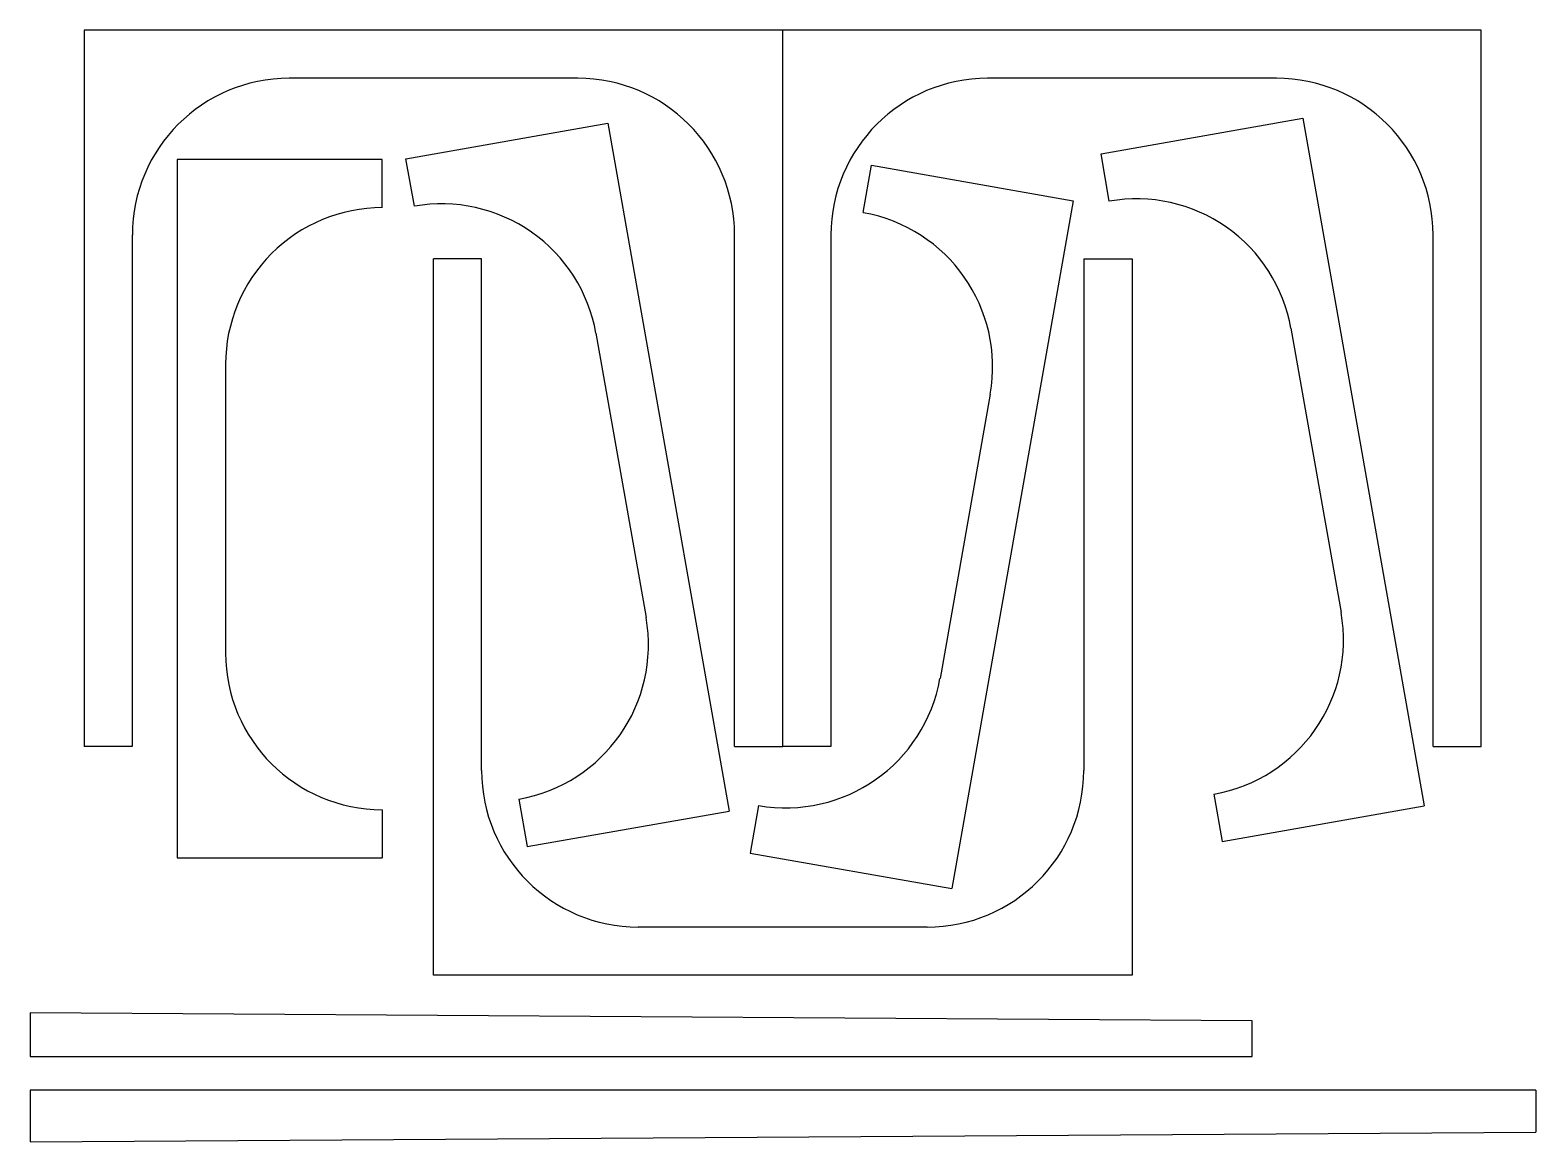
# Model space of a CAD drawing. Extents: x 1725 to 2975, y 990 to 1913.
import ezdxf

# ---------------------------------------------------------------- set-up
doc = ezdxf.new("R2010")
doc.units = 0
doc.header["$LTSCALE"] = 100
doc.layers.add('MULTIMAT', color=21, linetype='CONTINUOUS')

msp = doc.modelspace()

# ---------------------------------------------------------------- linework, layer by layer
at = {"layer": 'MULTIMAT'}
for p, q in [((1769.6, 1913), (1769.6, 1318.2)), ((2349.6, 1913), (1769.6, 1913)), ((2349.6, 1318.2), (2349.6, 1913)), ((2929.5, 1913), (2349.6, 1913)), ((2929.5, 1318.2), (2929.5, 1913)), ((2179.5, 1873), (1939.8, 1873)), ((2759.4, 1873), (2519.7, 1873)), ((2613.8, 1810.4), (2781.3, 1839.9)), ((2781.3, 1839.9), (2882, 1268.8)), ((2036.8, 1806.2), (2204.4, 1835.7)), ((2204.4, 1835.7), (2305.1, 1264.6)), ((1847, 1805.6), (1847, 1225.7)), ((2017.2, 1805.6), (1847, 1805.6)), ((2017.2, 1765.6), (2017.2, 1805.6)), ((2043.8, 1766.8), (2036.8, 1806.2)), ((2416.3, 1761.5), (2423.2, 1800.9)), ((2423.2, 1800.9), (2590.8, 1771.3)), ((2620.7, 1771), (2613.8, 1810.4)), ((2590.8, 1771.3), (2490, 1200.2)), ((1809.6, 1742.9), (1809.6, 1318.2)), ((2309.6, 1318.2), (2309.6, 1742.9)), ((2389.6, 1742.9), (2389.6, 1318.2)), ((2889.5, 1318.2), (2889.5, 1742.9)), ((2059.6, 1128.2), (2059.6, 1723)), ((2099.6, 1723), (2059.6, 1723)), ((2099.6, 1298.3), (2099.6, 1723)), ((2599.6, 1723), (2599.6, 1298.3)), ((2599.6, 1723), (2639.6, 1723)), ((2639.6, 1723), (2639.6, 1128.2)), ((2771.5, 1665.4), (2813.1, 1429.4)), ((2194.5, 1661.3), (2236.2, 1425.2)), ((1887, 1635.5), (1887, 1395.8)), ((2521.8, 1610.7), (2480.2, 1374.7)), ((1809.6, 1318.2), (1769.6, 1318.2)), ((2309.6, 1318.2), (2349.6, 1318.2)), ((2389.6, 1318.2), (2349.6, 1318.2)), ((2889.5, 1318.2), (2929.5, 1318.2)), ((2707.5, 1278.6), (2714.5, 1239.3)), ((2017.2, 1265.7), (2017.2, 1225.7)), ((2130.6, 1274.5), (2137.5, 1235.1)), ((2137.5, 1235.1), (2305.1, 1264.6)), ((2329.4, 1269.1), (2322.5, 1229.7)), ((2714.5, 1239.3), (2882, 1268.8)), ((1847, 1225.7), (2017.2, 1225.7)), ((2322.5, 1229.7), (2490, 1200.2)), ((2469.4, 1168.2), (2229.7, 1168.2)), ((2639.6, 1128.2), (2059.6, 1128.2)), ((2739.3, 1090.5), (1724.8, 1097.1)), ((1724.8, 1097.1), (1724.8, 1060.8)), ((2739.3, 1060.8), (2739.3, 1090.5)), ((1724.8, 1060.8), (2739.3, 1060.8)), ((2974.8, 1032.8), (1724.8, 1032.8)), ((1724.8, 1032.8), (1724.8, 989.9)), ((2974.8, 1032.8), (2974.8, 997.9)), ((1724.8, 989.9), (2974.8, 997.9))]:
    msp.add_line(p, q, dxfattribs=at)
for centre, start, end in [((1939.8, 1742.9), 90.0032, 180.0032), ((2179.5, 1742.9), 359.9968, 89.9968), ((2519.7, 1742.9), 90.0032, 180.0032), ((2759.4, 1742.9), 359.9968, 89.9968), ((2017.2, 1635.5), 89.9968, 179.9968), ((2066.4, 1638.7), 10.0032, 100.0032), ((2643.3, 1642.8), 10.0032, 100.0032), ((2393.7, 1633.3), 350.0032, 80.0032), ((2108, 1402.6), 279.9968, 9.9968), ((2685, 1406.8), 279.9968, 9.9968), ((2017.2, 1395.8), 180.0032, 270.0032), ((2352, 1397.3), 259.9968, 349.9968), ((2229.7, 1298.3), 179.9968, 269.9968), ((2469.4, 1298.3), 270.0032, 0.0032)]:
    msp.add_arc(centre, 130.1, start, end, dxfattribs=at)

doc.saveas('drawing.dxf')
